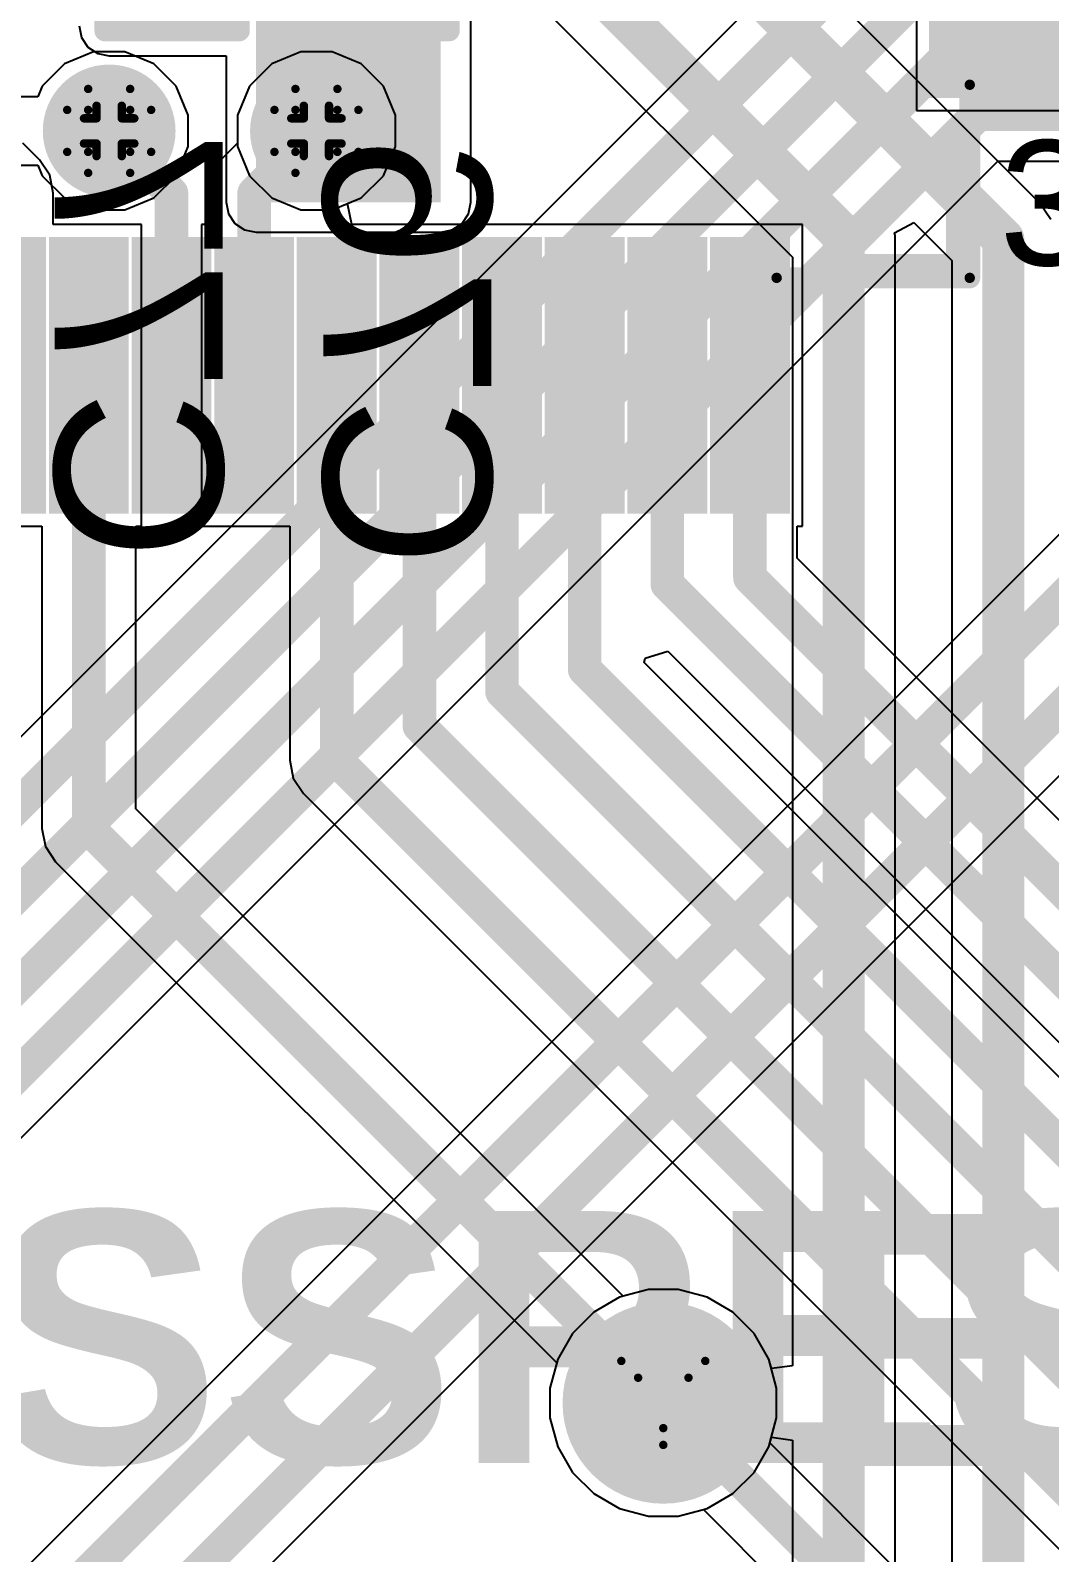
# Model space of a CAD drawing. Header units: inches. Extents: x -0.1 to 17.9, y -0.8 to 4.8.
# Drawn here: x 1.2062 to 1.449, y 2.2364 to 2.5989 of the extents above; entities that cross this region are included whole.
import ezdxf

# ---------------------------------------------------------------- set-up
doc = ezdxf.new("R2010")
doc.units = ezdxf.units.IN
doc.header["$MEASUREMENT"] = 0
for name, color, linetype in [('Bottom Layer 1', 5, 'Continuous'), ('Bottom Overlay', 54, 'Continuous'), ('Bottom Paste', 16, 'Continuous'), ('Bottom Solder', 6, 'Continuous'), ('Drill Drawing', 1, 'Continuous'), ('GND+Signal', 16, 'Continuous'), ('Multi-Layer', 9, 'Continuous'), ('Pad Holes', 156, 'Continuous'), ('PWR+Signal', 76, 'Continuous'), ('Top 3D Body', 56, 'Continuous'), ('Top Layer 1', 1, 'Continuous'), ('Top Overlay', 2, 'Continuous'), ('Top Paste', 8, 'Continuous'), ('Top Solder', 216, 'Continuous'), ('Via Holes', 16, 'Continuous')]:
    doc.layers.add(name, color=color, linetype=linetype)
doc.styles.add('Arial', font='', dxfattribs={"height": 0.2})
doc.styles.add('Arial_Bold', font='', dxfattribs={"height": 0.2})
doc.styles.get('Arial').set_extended_font_data('Arial')
doc.styles.get('Arial_Bold').set_extended_font_data('Arial', bold=True)

# ---------------------------------------------------------------- blocks, each defined once
blk = doc.blocks.new('C___0402_B_42')
at = {"layer": 'Bottom Layer 1'}
for points in [[(-0.0095, 0.0125), (-0.0095, -0.0125), (-0.0275, -0.0125), (-0.0275, 0.0125)], [(0.0275, 0.0125), (0.0275, -0.0125), (0.0095, -0.0125), (0.0095, 0.0125)]]:
    blk.add_hatch(color=5, dxfattribs=at).paths.add_polyline_path(points)
at = {"layer": 'Bottom Paste'}
for points in [[(-0.0095, 0.0125), (-0.0095, -0.0125), (-0.0275, -0.0125), (-0.0275, 0.0125)], [(0.0275, 0.0125), (0.0275, -0.0125), (0.0095, -0.0125), (0.0095, 0.0125)]]:
    blk.add_hatch(color=16, dxfattribs=at).paths.add_polyline_path(points)
at = {"layer": 'Bottom Solder'}
for points in [[(-0.00714, 0.01486), (-0.00714, -0.01486), (-0.02986, -0.01486), (-0.02986, 0.01486)], [(0.02986, 0.01486), (0.02986, -0.01486), (0.00714, -0.01486), (0.00714, 0.01486)]]:
    blk.add_hatch(color=6, dxfattribs=at).paths.add_polyline_path(points)
at = {"layer": 'Bottom Overlay'}
for points in [[(-0.031, 0.016, 0.005, 0.005, 0), (-0.011, 0.016, 0.005, 0.005, 0)], [(-0.031, 0.016, 0.005, 0.005, 0), (-0.031, -0.016, 0.005, 0.005, 0)], [(0.011, 0.016, 0.005, 0.005, 0), (0.031, 0.016, 0.005, 0.005, 0)], [(0.031, 0.016, 0.005, 0.005, 0), (0.031, -0.016, 0.005, 0.005, 0)], [(-0.031, -0.016, 0.005, 0.005, 0), (-0.011, -0.016, 0.005, 0.005, 0)], [(0.011, -0.016, 0.005, 0.005, 0), (0.031, -0.016, 0.005, 0.005, 0)]]:
    blk.add_lwpolyline(points, format="xyseb", dxfattribs=at)
for points in [[(-0.03225, 0.016, 0.0025, 0.0025, 1), (-0.02975, 0.016, 0.0025, 0.0025, 1)], [(-0.03225, 0.016, 0.0025, 0.0025, 1), (-0.02975, 0.016, 0.0025, 0.0025, 1)], [(-0.01225, 0.016, 0.0025, 0.0025, 1), (-0.00975, 0.016, 0.0025, 0.0025, 1)], [(0.00975, 0.016, 0.0025, 0.0025, 1), (0.01225, 0.016, 0.0025, 0.0025, 1)], [(0.02975, 0.016, 0.0025, 0.0025, 1), (0.03225, 0.016, 0.0025, 0.0025, 1)], [(0.02975, 0.016, 0.0025, 0.0025, 1), (0.03225, 0.016, 0.0025, 0.0025, 1)], [(-0.03225, -0.016, 0.0025, 0.0025, 1), (-0.02975, -0.016, 0.0025, 0.0025, 1)], [(-0.03225, -0.016, 0.0025, 0.0025, 1), (-0.02975, -0.016, 0.0025, 0.0025, 1)], [(-0.01225, -0.016, 0.0025, 0.0025, 1), (-0.00975, -0.016, 0.0025, 0.0025, 1)], [(0.00975, -0.016, 0.0025, 0.0025, 1), (0.01225, -0.016, 0.0025, 0.0025, 1)], [(0.02975, -0.016, 0.0025, 0.0025, 1), (0.03225, -0.016, 0.0025, 0.0025, 1)], [(0.02975, -0.016, 0.0025, 0.0025, 1), (0.03225, -0.016, 0.0025, 0.0025, 1)]]:
    blk.add_lwpolyline(points, format="xyseb", close=True, dxfattribs=at)
blk = doc.blocks.new('C___0402_B_43')
at = {"layer": 'Bottom Layer 1'}
for points in [[(-0.0095, 0.0125), (-0.0095, -0.0125), (-0.0275, -0.0125), (-0.0275, 0.0125)], [(0.0275, 0.0125), (0.0275, -0.0125), (0.0095, -0.0125), (0.0095, 0.0125)]]:
    blk.add_hatch(color=5, dxfattribs=at).paths.add_polyline_path(points)
at = {"layer": 'Bottom Paste'}
for points in [[(-0.0095, 0.0125), (-0.0095, -0.0125), (-0.0275, -0.0125), (-0.0275, 0.0125)], [(0.0275, 0.0125), (0.0275, -0.0125), (0.0095, -0.0125), (0.0095, 0.0125)]]:
    blk.add_hatch(color=16, dxfattribs=at).paths.add_polyline_path(points)
at = {"layer": 'Bottom Solder'}
for points in [[(-0.00714, 0.01486), (-0.00714, -0.01486), (-0.02986, -0.01486), (-0.02986, 0.01486)], [(0.02986, 0.01486), (0.02986, -0.01486), (0.00714, -0.01486), (0.00714, 0.01486)]]:
    blk.add_hatch(color=6, dxfattribs=at).paths.add_polyline_path(points)
at = {"layer": 'Bottom Overlay'}
for points in [[(-0.031, 0.016, 0.005, 0.005, 0), (-0.011, 0.016, 0.005, 0.005, 0)], [(-0.031, 0.016, 0.005, 0.005, 0), (-0.031, -0.016, 0.005, 0.005, 0)], [(0.011, 0.016, 0.005, 0.005, 0), (0.031, 0.016, 0.005, 0.005, 0)], [(0.031, 0.016, 0.005, 0.005, 0), (0.031, -0.016, 0.005, 0.005, 0)], [(-0.031, -0.016, 0.005, 0.005, 0), (-0.011, -0.016, 0.005, 0.005, 0)], [(0.011, -0.016, 0.005, 0.005, 0), (0.031, -0.016, 0.005, 0.005, 0)]]:
    blk.add_lwpolyline(points, format="xyseb", dxfattribs=at)
for points in [[(-0.03225, 0.016, 0.0025, 0.0025, 1), (-0.02975, 0.016, 0.0025, 0.0025, 1)], [(-0.03225, 0.016, 0.0025, 0.0025, 1), (-0.02975, 0.016, 0.0025, 0.0025, 1)], [(-0.01225, 0.016, 0.0025, 0.0025, 1), (-0.00975, 0.016, 0.0025, 0.0025, 1)], [(0.00975, 0.016, 0.0025, 0.0025, 1), (0.01225, 0.016, 0.0025, 0.0025, 1)], [(0.02975, 0.016, 0.0025, 0.0025, 1), (0.03225, 0.016, 0.0025, 0.0025, 1)], [(0.02975, 0.016, 0.0025, 0.0025, 1), (0.03225, 0.016, 0.0025, 0.0025, 1)], [(-0.03225, -0.016, 0.0025, 0.0025, 1), (-0.02975, -0.016, 0.0025, 0.0025, 1)], [(-0.03225, -0.016, 0.0025, 0.0025, 1), (-0.02975, -0.016, 0.0025, 0.0025, 1)], [(-0.01225, -0.016, 0.0025, 0.0025, 1), (-0.00975, -0.016, 0.0025, 0.0025, 1)], [(0.00975, -0.016, 0.0025, 0.0025, 1), (0.01225, -0.016, 0.0025, 0.0025, 1)], [(0.02975, -0.016, 0.0025, 0.0025, 1), (0.03225, -0.016, 0.0025, 0.0025, 1)], [(0.02975, -0.016, 0.0025, 0.0025, 1), (0.03225, -0.016, 0.0025, 0.0025, 1)]]:
    blk.add_lwpolyline(points, format="xyseb", close=True, dxfattribs=at)
blk = doc.blocks.new('T____P______TH_1_8___H_________0_92___74')
at = {"layer": 'Bottom Layer 1'}
h = blk.add_hatch(color=5, dxfattribs=at)
edge = h.paths.add_edge_path()
edge.add_arc((0, 0), 0.02, 0, 360)
at = {"layer": 'Bottom Solder'}
h = blk.add_hatch(color=6, dxfattribs=at)
edge = h.paths.add_edge_path()
edge.add_arc((0, 0), 0.024, 0, 360)
at = {"layer": 'GND+Signal'}
h = blk.add_hatch(color=16, dxfattribs=at)
edge = h.paths.add_edge_path()
edge.add_arc((0, 0), 0.02, 0, 360)
at = {"layer": 'Multi-Layer'}
h = blk.add_hatch(color=9, dxfattribs=at)
edge = h.paths.add_edge_path()
edge.add_arc((0, 0), 0.02, 0, 360)
at = {"layer": 'Pad Holes'}
h = blk.add_hatch(color=7, dxfattribs=at)
edge = h.paths.add_edge_path()
edge.add_arc((0, 0), 0.01, 0, 360)
at = {"layer": 'PWR+Signal'}
h = blk.add_hatch(color=76, dxfattribs=at)
edge = h.paths.add_edge_path()
edge.add_arc((0, 0), 0.02, 0, 360)
at = {"layer": 'Top Layer 1'}
h = blk.add_hatch(color=1, dxfattribs=at)
edge = h.paths.add_edge_path()
edge.add_arc((0, 0), 0.02, 0, 360)
at = {"layer": 'Top Solder'}
h = blk.add_hatch(color=216, dxfattribs=at)
edge = h.paths.add_edge_path()
edge.add_arc((0, 0), 0.024, 0, 360)
blk = doc.blocks.new('64_TQFP__10_10__101')
at = {"layer": 'Top Layer 1'}
for points in [[(0.19429, -0.14213), (0.25217, -0.14213), (0.25217, -0.15315), (0.19429, -0.15315)], [(-0.01535, -0.25216), (-0.01535, -0.19429), (-0.00433, -0.19429), (-0.00433, -0.25216)], [(0.00433, -0.25216), (0.00433, -0.19429), (0.01535, -0.19429), (0.01535, -0.25216)], [(0.02402, -0.25216), (0.02402, -0.19429), (0.03504, -0.19429), (0.03504, -0.25216)], [(0.0437, -0.25216), (0.0437, -0.19429), (0.05472, -0.19429), (0.05472, -0.25216)], [(0.06339, -0.25216), (0.06339, -0.19429), (0.07441, -0.19429), (0.07441, -0.25216)], [(0.08307, -0.25216), (0.08307, -0.19429), (0.09409, -0.19429), (0.09409, -0.25216)], [(0.10276, -0.25216), (0.10276, -0.19429), (0.11378, -0.19429), (0.11378, -0.25216)], [(0.12244, -0.25216), (0.12244, -0.19429), (0.13346, -0.19429), (0.13346, -0.25216)], [(0.14213, -0.25216), (0.14213, -0.19429), (0.15315, -0.19429), (0.15315, -0.25216)]]:
    blk.add_hatch(color=1, dxfattribs=at).paths.add_polyline_path(points)
at = {"layer": 'Top Paste'}
for points in [[(0.19429, -0.14213), (0.25217, -0.14213), (0.25217, -0.15315), (0.19429, -0.15315)], [(-0.01535, -0.25216), (-0.01535, -0.19429), (-0.00433, -0.19429), (-0.00433, -0.25216)], [(0.00433, -0.25216), (0.00433, -0.19429), (0.01535, -0.19429), (0.01535, -0.25216)], [(0.02402, -0.25216), (0.02402, -0.19429), (0.03504, -0.19429), (0.03504, -0.25216)], [(0.0437, -0.25216), (0.0437, -0.19429), (0.05472, -0.19429), (0.05472, -0.25216)], [(0.06339, -0.25216), (0.06339, -0.19429), (0.07441, -0.19429), (0.07441, -0.25216)], [(0.08307, -0.25216), (0.08307, -0.19429), (0.09409, -0.19429), (0.09409, -0.25216)], [(0.10276, -0.25216), (0.10276, -0.19429), (0.11378, -0.19429), (0.11378, -0.25216)], [(0.12244, -0.25216), (0.12244, -0.19429), (0.13346, -0.19429), (0.13346, -0.25216)], [(0.14213, -0.25216), (0.14213, -0.19429), (0.15315, -0.19429), (0.15315, -0.25216)]]:
    blk.add_hatch(color=8, dxfattribs=at).paths.add_polyline_path(points)
at = {"layer": 'Top Solder'}
for points in [[(0.19029, -0.13813), (0.25617, -0.13813), (0.25617, -0.15715), (0.19029, -0.15715)], [(-0.03904, -0.25616), (-0.03904, -0.19029), (-0.02002, -0.19029), (-0.02002, -0.25616)], [(-0.01935, -0.25616), (-0.01935, -0.19029), (-0.00033, -0.19029), (-0.00033, -0.25616)], [(0.00033, -0.25616), (0.00033, -0.19029), (0.01935, -0.19029), (0.01935, -0.25616)], [(0.02002, -0.25616), (0.02002, -0.19029), (0.03904, -0.19029), (0.03904, -0.25616)], [(0.0397, -0.25616), (0.0397, -0.19029), (0.05872, -0.19029), (0.05872, -0.25616)], [(0.05939, -0.25616), (0.05939, -0.19029), (0.07841, -0.19029), (0.07841, -0.25616)], [(0.07907, -0.25616), (0.07907, -0.19029), (0.09809, -0.19029), (0.09809, -0.25616)], [(0.09876, -0.25616), (0.09876, -0.19029), (0.11778, -0.19029), (0.11778, -0.25616)], [(0.11844, -0.25616), (0.11844, -0.19029), (0.13746, -0.19029), (0.13746, -0.25616)], [(0.13813, -0.25616), (0.13813, -0.19029), (0.15715, -0.19029), (0.15715, -0.25616)]]:
    blk.add_hatch(color=216, dxfattribs=at).paths.add_polyline_path(points)
at = {"layer": 'Top Overlay'}
for points in [[(0.19685, -0.19685, 0.005, 0.005, 0), (0.19685, -0.16575, 0.005, 0.005, 0)], [(0.16575, -0.19685, 0.005, 0.005, 0), (0.19685, -0.19685, 0.005, 0.005, 0)]]:
    blk.add_lwpolyline(points, format="xyseb", dxfattribs=at)
for points in [[(0.1956, -0.16575, 0.0025, 0.0025, 1), (0.1981, -0.16575, 0.0025, 0.0025, 1)], [(0.1645, -0.19685, 0.0025, 0.0025, 1), (0.167, -0.19685, 0.0025, 0.0025, 1)], [(0.1956, -0.19685, 0.0025, 0.0025, 1), (0.1981, -0.19685, 0.0025, 0.0025, 1)], [(0.1956, -0.19685, 0.0025, 0.0025, 1), (0.1981, -0.19685, 0.0025, 0.0025, 1)]]:
    blk.add_lwpolyline(points, format="xyseb", close=True, dxfattribs=at)

msp = doc.modelspace()

# ---------------------------------------------------------------- hatches: boundary and pattern name
at = {"layer": 'Bottom Layer 1'}
msp.add_hatch(color=5, dxfattribs=at).paths.add_polyline_path([(1.26, 2.558), (1.304, 2.558), (1.304, 2.621), (1.26, 2.621)])
h = msp.add_hatch(color=5, dxfattribs=at)
edge = h.paths.add_edge_path()
edge.add_arc((1.225, 2.575), 0.01181, 0, 360)
h = msp.add_hatch(color=5, dxfattribs=at)
edge = h.paths.add_edge_path()
edge.add_arc((1.27437, 2.575), 0.01181, 0, 360)
at = {"layer": 'Bottom Solder'}
h = msp.add_hatch(color=6, dxfattribs=at)
edge = h.paths.add_edge_path()
edge.add_arc((1.225, 2.575), 0.01581, 0, 360)
h = msp.add_hatch(color=6, dxfattribs=at)
edge = h.paths.add_edge_path()
edge.add_arc((1.27437, 2.575), 0.01581, 0, 360)
at = {"layer": 'GND+Signal'}
h = msp.add_hatch(color=16, dxfattribs=at)
edge = h.paths.add_edge_path()
edge.add_arc((1.225, 2.575), 0.01181, 0, 360)
h = msp.add_hatch(color=16, dxfattribs=at)
edge = h.paths.add_edge_path()
edge.add_arc((1.27437, 2.575), 0.01181, 0, 360)
at = {"layer": 'Pad Holes'}
h = msp.add_hatch(color=7, dxfattribs=at)
edge = h.paths.add_edge_path()
edge.add_arc((1.43, 2.586), 0.00125, 0, 360)
h = msp.add_hatch(color=7, dxfattribs=at)
edge = h.paths.add_edge_path()
edge.add_arc((1.384, 2.54), 0.00125, 0, 360)
h = msp.add_hatch(color=7, dxfattribs=at)
edge = h.paths.add_edge_path()
edge.add_arc((1.43, 2.54), 0.00125, 0, 360)
h = msp.add_hatch(color=7, dxfattribs=at)
edge = h.paths.add_edge_path()
edge.add_arc((1.43, 2.54), 0.00125, 0, 360)
at = {"layer": 'PWR+Signal'}
h = msp.add_hatch(color=76, dxfattribs=at)
edge = h.paths.add_edge_path()
edge.add_arc((1.225, 2.575), 0.01181, 0, 360)
h = msp.add_hatch(color=76, dxfattribs=at)
edge = h.paths.add_edge_path()
edge.add_arc((1.27437, 2.575), 0.01181, 0, 360)
at = {"layer": 'Top 3D Body'}
h = msp.add_hatch(color=56, dxfattribs=at)
edge = h.paths.add_edge_path()
edge.add_arc((1.43, 2.586), 0.00125, 0, 360)
h = msp.add_hatch(color=56, dxfattribs=at)
edge = h.paths.add_edge_path()
edge.add_arc((1.384, 2.54), 0.00125, 0, 360)
h = msp.add_hatch(color=56, dxfattribs=at)
edge = h.paths.add_edge_path()
edge.add_arc((1.43, 2.54), 0.00125, 0, 360)
h = msp.add_hatch(color=56, dxfattribs=at)
edge = h.paths.add_edge_path()
edge.add_arc((1.43, 2.54), 0.00125, 0, 360)
at = {"layer": 'Top Layer 1'}
h = msp.add_hatch(color=1, dxfattribs=at)
edge = h.paths.add_edge_path()
edge.add_arc((1.225, 2.575), 0.01181, 0, 360)
h = msp.add_hatch(color=1, dxfattribs=at)
edge = h.paths.add_edge_path()
edge.add_arc((1.27437, 2.575), 0.01181, 0, 360)
at = {"layer": 'Via Holes'}
h = msp.add_hatch(color=7, dxfattribs=at)
edge = h.paths.add_edge_path()
edge.add_arc((1.225, 2.575), 0.00591, 0, 360)
h = msp.add_hatch(color=7, dxfattribs=at)
edge = h.paths.add_edge_path()
edge.add_arc((1.27437, 2.575), 0.00591, 0, 360)

# ---------------------------------------------------------------- linework, layer by layer
at = {"layer": 'Bottom Layer 1'}
for p, q in [((1.46107, 2.68793), (1.043, 2.26986)), ((1.31114, 2.558), (1.31114, 2.621)), ((1.21786, 2.6), (1.21841, 2.59727)), ((1.21841, 2.59727), (1.21995, 2.59495)), ((1.21995, 2.59495), (1.22227, 2.59341)), ((1.22227, 2.59341), (1.225, 2.59286)), ((1.225, 2.59286), (1.25286, 2.59286)), ((1.25286, 2.59286), (1.25286, 2.558)), ((1.00486, 2.136), (1.43665, 2.56778)), ((1.43665, 2.56778), (1.50461, 2.56778)), ((1.25286, 2.558), (1.25341, 2.55527)), ((1.31059, 2.55527), (1.31114, 2.558)), ((1.25341, 2.55527), (1.25495, 2.55295)), ((1.25495, 2.55295), (1.25727, 2.55141)), ((1.30673, 2.55141), (1.30905, 2.55295)), ((1.30905, 2.55295), (1.31059, 2.55527)), ((1.25727, 2.55141), (1.26, 2.55086)), ((1.26, 2.55086), (1.304, 2.55086)), ((1.304, 2.55086), (1.30673, 2.55141)), ((1.35345, 2.299), (1.34658, 2.29716)), ((1.36056, 2.299), (1.35345, 2.299)), ((1.36742, 2.29716), (1.36056, 2.299)), ((1.34658, 2.29716), (1.34042, 2.29361)), ((1.37358, 2.29361), (1.36742, 2.29716)), ((1.34042, 2.29361), (1.3354, 2.28858)), ((1.37861, 2.28858), (1.37358, 2.29361)), ((1.3354, 2.28858), (1.33184, 2.28242)), ((1.38216, 2.28242), (1.37861, 2.28858)), ((1.33184, 2.28242), (1.33, 2.27555)), ((1.384, 2.27555), (1.38216, 2.28242)), ((1.33, 2.27555), (1.33, 2.26845)), ((1.384, 2.26845), (1.384, 2.27555)), ((1.33, 2.26845), (1.33184, 2.26158)), ((1.38216, 2.26158), (1.384, 2.26845)), ((1.33184, 2.26158), (1.3354, 2.25542)), ((1.37861, 2.25542), (1.38216, 2.26158)), ((1.3354, 2.25542), (1.34042, 2.25039)), ((1.37358, 2.25039), (1.37861, 2.25542)), ((1.34042, 2.25039), (1.34658, 2.24684)), ((1.36742, 2.24684), (1.37358, 2.25039)), ((1.34658, 2.24684), (1.35345, 2.245)), ((1.35345, 2.245), (1.36056, 2.245)), ((1.36056, 2.245), (1.36742, 2.24684))]:
    msp.add_line(p, q, dxfattribs=at)
for points in [[(0.90941, 2.12041, 0.008, 0.008, 0), (1.469, 2.68, 0.008, 0.008, 0)], [(0.90721, 2.097, 0.008, 0.008, 0), (1.45721, 2.647, 0.008, 0.008, 0)], [(0.91338, 2.08159, 0.008, 0.008, 0), (1.44479, 2.613, 0.008, 0.008, 0)], [(0.91959, 2.06659, 0.008, 0.008, 0), (1.432, 2.579, 0.008, 0.008, 0)], [(1.432, 2.579, 0.008, 0.008, 0), (1.52, 2.579, 0.008, 0.008, 0)]]:
    msp.add_lwpolyline(points, format="xyseb", dxfattribs=at)
msp.add_lwpolyline([(1.43, 2.579, 0.004, 0.004, 1), (1.434, 2.579, 0.004, 0.004, 1)], format="xyseb", close=True, dxfattribs=at)
msp.add_lwpolyline([(1.43, 2.579, 0.004, 0.004, 1), (1.434, 2.579, 0.004, 0.004, 1)], format="xyseb", close=True, dxfattribs=at)
at = {"layer": 'Drill Drawing'}
for points in [[(1.22, 2.58, 0.002, 0.002, 0), (1.22, 2.585, 0.002, 0.002, 0)], [(1.22, 2.585, 0.002, 0.002, 0), (1.23, 2.585, 0.002, 0.002, 0)], [(1.23, 2.58, 0.002, 0.002, 0), (1.23, 2.585, 0.002, 0.002, 0)], [(1.26937, 2.58, 0.002, 0.002, 0), (1.26937, 2.585, 0.002, 0.002, 0)], [(1.26937, 2.585, 0.002, 0.002, 0), (1.27937, 2.585, 0.002, 0.002, 0)], [(1.27937, 2.58, 0.002, 0.002, 0), (1.27937, 2.585, 0.002, 0.002, 0)], [(1.222, 2.578, 0.002, 0.002, 0), (1.222, 2.581, 0.002, 0.002, 0)], [(1.222, 2.581, 0.002, 0.002, 0), (1.228, 2.581, 0.002, 0.002, 0)], [(1.228, 2.578, 0.002, 0.002, 0), (1.228, 2.581, 0.002, 0.002, 0)], [(1.27137, 2.578, 0.002, 0.002, 0), (1.27137, 2.581, 0.002, 0.002, 0)], [(1.27137, 2.581, 0.002, 0.002, 0), (1.27737, 2.581, 0.002, 0.002, 0)], [(1.27737, 2.578, 0.002, 0.002, 0), (1.27737, 2.581, 0.002, 0.002, 0)], [(1.215, 2.57, 0.002, 0.002, 0), (1.215, 2.58, 0.002, 0.002, 0)], [(1.215, 2.58, 0.002, 0.002, 0), (1.22, 2.58, 0.002, 0.002, 0)], [(1.219, 2.572, 0.002, 0.002, 0), (1.219, 2.578, 0.002, 0.002, 0)], [(1.219, 2.578, 0.002, 0.002, 0), (1.222, 2.578, 0.002, 0.002, 0)], [(1.228, 2.578, 0.002, 0.002, 0), (1.231, 2.578, 0.002, 0.002, 0)], [(1.23, 2.58, 0.002, 0.002, 0), (1.235, 2.58, 0.002, 0.002, 0)], [(1.231, 2.572, 0.002, 0.002, 0), (1.231, 2.578, 0.002, 0.002, 0)], [(1.235, 2.57, 0.002, 0.002, 0), (1.235, 2.58, 0.002, 0.002, 0)], [(1.26437, 2.57, 0.002, 0.002, 0), (1.26437, 2.58, 0.002, 0.002, 0)], [(1.26437, 2.58, 0.002, 0.002, 0), (1.26937, 2.58, 0.002, 0.002, 0)], [(1.26837, 2.572, 0.002, 0.002, 0), (1.26837, 2.578, 0.002, 0.002, 0)], [(1.26837, 2.578, 0.002, 0.002, 0), (1.27137, 2.578, 0.002, 0.002, 0)], [(1.27737, 2.578, 0.002, 0.002, 0), (1.28037, 2.578, 0.002, 0.002, 0)], [(1.27937, 2.58, 0.002, 0.002, 0), (1.28437, 2.58, 0.002, 0.002, 0)], [(1.28037, 2.572, 0.002, 0.002, 0), (1.28037, 2.578, 0.002, 0.002, 0)], [(1.28437, 2.57, 0.002, 0.002, 0), (1.28437, 2.58, 0.002, 0.002, 0)], [(1.215, 2.57, 0.002, 0.002, 0), (1.22, 2.57, 0.002, 0.002, 0)], [(1.219, 2.572, 0.002, 0.002, 0), (1.222, 2.572, 0.002, 0.002, 0)], [(1.22, 2.565, 0.002, 0.002, 0), (1.22, 2.57, 0.002, 0.002, 0)], [(1.222, 2.569, 0.002, 0.002, 0), (1.222, 2.572, 0.002, 0.002, 0)], [(1.228, 2.572, 0.002, 0.002, 0), (1.231, 2.572, 0.002, 0.002, 0)], [(1.228, 2.569, 0.002, 0.002, 0), (1.228, 2.572, 0.002, 0.002, 0)], [(1.23, 2.57, 0.002, 0.002, 0), (1.235, 2.57, 0.002, 0.002, 0)], [(1.23, 2.565, 0.002, 0.002, 0), (1.23, 2.57, 0.002, 0.002, 0)], [(1.26437, 2.57, 0.002, 0.002, 0), (1.26937, 2.57, 0.002, 0.002, 0)], [(1.26837, 2.572, 0.002, 0.002, 0), (1.27137, 2.572, 0.002, 0.002, 0)], [(1.26937, 2.565, 0.002, 0.002, 0), (1.26937, 2.57, 0.002, 0.002, 0)], [(1.27137, 2.569, 0.002, 0.002, 0), (1.27137, 2.572, 0.002, 0.002, 0)], [(1.27737, 2.572, 0.002, 0.002, 0), (1.28037, 2.572, 0.002, 0.002, 0)], [(1.27737, 2.569, 0.002, 0.002, 0), (1.27737, 2.572, 0.002, 0.002, 0)], [(1.27937, 2.57, 0.002, 0.002, 0), (1.28437, 2.57, 0.002, 0.002, 0)], [(1.27937, 2.565, 0.002, 0.002, 0), (1.27937, 2.57, 0.002, 0.002, 0)], [(1.222, 2.569, 0.002, 0.002, 0), (1.228, 2.569, 0.002, 0.002, 0)], [(1.27137, 2.569, 0.002, 0.002, 0), (1.27737, 2.569, 0.002, 0.002, 0)], [(1.22, 2.565, 0.002, 0.002, 0), (1.23, 2.565, 0.002, 0.002, 0)], [(1.26937, 2.565, 0.002, 0.002, 0), (1.27937, 2.565, 0.002, 0.002, 0)], [(1.347, 2.282, 0.002, 0.002, 0), (1.367, 2.282, 0.002, 0.002, 0)], [(1.347, 2.282, 0.002, 0.002, 0), (1.357, 2.262, 0.002, 0.002, 0)], [(1.357, 2.262, 0.002, 0.002, 0), (1.367, 2.282, 0.002, 0.002, 0)], [(1.351, 2.278, 0.002, 0.002, 0), (1.363, 2.278, 0.002, 0.002, 0)], [(1.351, 2.278, 0.002, 0.002, 0), (1.357, 2.266, 0.002, 0.002, 0)], [(1.357, 2.266, 0.002, 0.002, 0), (1.363, 2.278, 0.002, 0.002, 0)]]:
    msp.add_lwpolyline(points, format="xyseb", dxfattribs=at)
for points in [[(1.2195, 2.585, 0.001, 0.001, 1), (1.2205, 2.585, 0.001, 0.001, 1)], [(1.2195, 2.585, 0.001, 0.001, 1), (1.2205, 2.585, 0.001, 0.001, 1)], [(1.2295, 2.585, 0.001, 0.001, 1), (1.2305, 2.585, 0.001, 0.001, 1)], [(1.2295, 2.585, 0.001, 0.001, 1), (1.2305, 2.585, 0.001, 0.001, 1)], [(1.26887, 2.585, 0.001, 0.001, 1), (1.26987, 2.585, 0.001, 0.001, 1)], [(1.26887, 2.585, 0.001, 0.001, 1), (1.26987, 2.585, 0.001, 0.001, 1)], [(1.27887, 2.585, 0.001, 0.001, 1), (1.27987, 2.585, 0.001, 0.001, 1)], [(1.27887, 2.585, 0.001, 0.001, 1), (1.27987, 2.585, 0.001, 0.001, 1)], [(1.2215, 2.581, 0.001, 0.001, 1), (1.2225, 2.581, 0.001, 0.001, 1)], [(1.2215, 2.581, 0.001, 0.001, 1), (1.2225, 2.581, 0.001, 0.001, 1)], [(1.2275, 2.581, 0.001, 0.001, 1), (1.2285, 2.581, 0.001, 0.001, 1)], [(1.2275, 2.581, 0.001, 0.001, 1), (1.2285, 2.581, 0.001, 0.001, 1)], [(1.27087, 2.581, 0.001, 0.001, 1), (1.27187, 2.581, 0.001, 0.001, 1)], [(1.27087, 2.581, 0.001, 0.001, 1), (1.27187, 2.581, 0.001, 0.001, 1)], [(1.27687, 2.581, 0.001, 0.001, 1), (1.27787, 2.581, 0.001, 0.001, 1)], [(1.27687, 2.581, 0.001, 0.001, 1), (1.27787, 2.581, 0.001, 0.001, 1)], [(1.2145, 2.58, 0.001, 0.001, 1), (1.2155, 2.58, 0.001, 0.001, 1)], [(1.2145, 2.58, 0.001, 0.001, 1), (1.2155, 2.58, 0.001, 0.001, 1)], [(1.2185, 2.578, 0.001, 0.001, 1), (1.2195, 2.578, 0.001, 0.001, 1)], [(1.2185, 2.578, 0.001, 0.001, 1), (1.2195, 2.578, 0.001, 0.001, 1)], [(1.2195, 2.58, 0.001, 0.001, 1), (1.2205, 2.58, 0.001, 0.001, 1)], [(1.2195, 2.58, 0.001, 0.001, 1), (1.2205, 2.58, 0.001, 0.001, 1)], [(1.2215, 2.578, 0.001, 0.001, 1), (1.2225, 2.578, 0.001, 0.001, 1)], [(1.2215, 2.578, 0.001, 0.001, 1), (1.2225, 2.578, 0.001, 0.001, 1)], [(1.2275, 2.578, 0.001, 0.001, 1), (1.2285, 2.578, 0.001, 0.001, 1)], [(1.2275, 2.578, 0.001, 0.001, 1), (1.2285, 2.578, 0.001, 0.001, 1)], [(1.2295, 2.58, 0.001, 0.001, 1), (1.2305, 2.58, 0.001, 0.001, 1)], [(1.2295, 2.58, 0.001, 0.001, 1), (1.2305, 2.58, 0.001, 0.001, 1)], [(1.2305, 2.578, 0.001, 0.001, 1), (1.2315, 2.578, 0.001, 0.001, 1)], [(1.2305, 2.578, 0.001, 0.001, 1), (1.2315, 2.578, 0.001, 0.001, 1)], [(1.2345, 2.58, 0.001, 0.001, 1), (1.2355, 2.58, 0.001, 0.001, 1)], [(1.2345, 2.58, 0.001, 0.001, 1), (1.2355, 2.58, 0.001, 0.001, 1)], [(1.26387, 2.58, 0.001, 0.001, 1), (1.26487, 2.58, 0.001, 0.001, 1)], [(1.26387, 2.58, 0.001, 0.001, 1), (1.26487, 2.58, 0.001, 0.001, 1)], [(1.26787, 2.578, 0.001, 0.001, 1), (1.26887, 2.578, 0.001, 0.001, 1)], [(1.26787, 2.578, 0.001, 0.001, 1), (1.26887, 2.578, 0.001, 0.001, 1)], [(1.26887, 2.58, 0.001, 0.001, 1), (1.26987, 2.58, 0.001, 0.001, 1)], [(1.26887, 2.58, 0.001, 0.001, 1), (1.26987, 2.58, 0.001, 0.001, 1)], [(1.27087, 2.578, 0.001, 0.001, 1), (1.27187, 2.578, 0.001, 0.001, 1)], [(1.27087, 2.578, 0.001, 0.001, 1), (1.27187, 2.578, 0.001, 0.001, 1)], [(1.27687, 2.578, 0.001, 0.001, 1), (1.27787, 2.578, 0.001, 0.001, 1)], [(1.27687, 2.578, 0.001, 0.001, 1), (1.27787, 2.578, 0.001, 0.001, 1)], [(1.27887, 2.58, 0.001, 0.001, 1), (1.27987, 2.58, 0.001, 0.001, 1)], [(1.27887, 2.58, 0.001, 0.001, 1), (1.27987, 2.58, 0.001, 0.001, 1)], [(1.27987, 2.578, 0.001, 0.001, 1), (1.28087, 2.578, 0.001, 0.001, 1)], [(1.27987, 2.578, 0.001, 0.001, 1), (1.28087, 2.578, 0.001, 0.001, 1)], [(1.28387, 2.58, 0.001, 0.001, 1), (1.28487, 2.58, 0.001, 0.001, 1)], [(1.28387, 2.58, 0.001, 0.001, 1), (1.28487, 2.58, 0.001, 0.001, 1)], [(1.2145, 2.57, 0.001, 0.001, 1), (1.2155, 2.57, 0.001, 0.001, 1)], [(1.2145, 2.57, 0.001, 0.001, 1), (1.2155, 2.57, 0.001, 0.001, 1)], [(1.2185, 2.572, 0.001, 0.001, 1), (1.2195, 2.572, 0.001, 0.001, 1)], [(1.2185, 2.572, 0.001, 0.001, 1), (1.2195, 2.572, 0.001, 0.001, 1)], [(1.2195, 2.57, 0.001, 0.001, 1), (1.2205, 2.57, 0.001, 0.001, 1)], [(1.2195, 2.57, 0.001, 0.001, 1), (1.2205, 2.57, 0.001, 0.001, 1)], [(1.2215, 2.572, 0.001, 0.001, 1), (1.2225, 2.572, 0.001, 0.001, 1)], [(1.2215, 2.572, 0.001, 0.001, 1), (1.2225, 2.572, 0.001, 0.001, 1)], [(1.2275, 2.572, 0.001, 0.001, 1), (1.2285, 2.572, 0.001, 0.001, 1)], [(1.2275, 2.572, 0.001, 0.001, 1), (1.2285, 2.572, 0.001, 0.001, 1)], [(1.2295, 2.57, 0.001, 0.001, 1), (1.2305, 2.57, 0.001, 0.001, 1)], [(1.2295, 2.57, 0.001, 0.001, 1), (1.2305, 2.57, 0.001, 0.001, 1)], [(1.2305, 2.572, 0.001, 0.001, 1), (1.2315, 2.572, 0.001, 0.001, 1)], [(1.2305, 2.572, 0.001, 0.001, 1), (1.2315, 2.572, 0.001, 0.001, 1)], [(1.2345, 2.57, 0.001, 0.001, 1), (1.2355, 2.57, 0.001, 0.001, 1)], [(1.2345, 2.57, 0.001, 0.001, 1), (1.2355, 2.57, 0.001, 0.001, 1)], [(1.26387, 2.57, 0.001, 0.001, 1), (1.26487, 2.57, 0.001, 0.001, 1)], [(1.26387, 2.57, 0.001, 0.001, 1), (1.26487, 2.57, 0.001, 0.001, 1)], [(1.26787, 2.572, 0.001, 0.001, 1), (1.26887, 2.572, 0.001, 0.001, 1)], [(1.26787, 2.572, 0.001, 0.001, 1), (1.26887, 2.572, 0.001, 0.001, 1)], [(1.26887, 2.57, 0.001, 0.001, 1), (1.26987, 2.57, 0.001, 0.001, 1)], [(1.26887, 2.57, 0.001, 0.001, 1), (1.26987, 2.57, 0.001, 0.001, 1)], [(1.27087, 2.572, 0.001, 0.001, 1), (1.27187, 2.572, 0.001, 0.001, 1)], [(1.27087, 2.572, 0.001, 0.001, 1), (1.27187, 2.572, 0.001, 0.001, 1)], [(1.27687, 2.572, 0.001, 0.001, 1), (1.27787, 2.572, 0.001, 0.001, 1)], [(1.27687, 2.572, 0.001, 0.001, 1), (1.27787, 2.572, 0.001, 0.001, 1)], [(1.27887, 2.57, 0.001, 0.001, 1), (1.27987, 2.57, 0.001, 0.001, 1)], [(1.27887, 2.57, 0.001, 0.001, 1), (1.27987, 2.57, 0.001, 0.001, 1)], [(1.27987, 2.572, 0.001, 0.001, 1), (1.28087, 2.572, 0.001, 0.001, 1)], [(1.27987, 2.572, 0.001, 0.001, 1), (1.28087, 2.572, 0.001, 0.001, 1)], [(1.28387, 2.57, 0.001, 0.001, 1), (1.28487, 2.57, 0.001, 0.001, 1)], [(1.28387, 2.57, 0.001, 0.001, 1), (1.28487, 2.57, 0.001, 0.001, 1)], [(1.2215, 2.569, 0.001, 0.001, 1), (1.2225, 2.569, 0.001, 0.001, 1)], [(1.2215, 2.569, 0.001, 0.001, 1), (1.2225, 2.569, 0.001, 0.001, 1)], [(1.2275, 2.569, 0.001, 0.001, 1), (1.2285, 2.569, 0.001, 0.001, 1)], [(1.2275, 2.569, 0.001, 0.001, 1), (1.2285, 2.569, 0.001, 0.001, 1)], [(1.27087, 2.569, 0.001, 0.001, 1), (1.27187, 2.569, 0.001, 0.001, 1)], [(1.27087, 2.569, 0.001, 0.001, 1), (1.27187, 2.569, 0.001, 0.001, 1)], [(1.27687, 2.569, 0.001, 0.001, 1), (1.27787, 2.569, 0.001, 0.001, 1)], [(1.27687, 2.569, 0.001, 0.001, 1), (1.27787, 2.569, 0.001, 0.001, 1)], [(1.2195, 2.565, 0.001, 0.001, 1), (1.2205, 2.565, 0.001, 0.001, 1)], [(1.2195, 2.565, 0.001, 0.001, 1), (1.2205, 2.565, 0.001, 0.001, 1)], [(1.2295, 2.565, 0.001, 0.001, 1), (1.2305, 2.565, 0.001, 0.001, 1)], [(1.2295, 2.565, 0.001, 0.001, 1), (1.2305, 2.565, 0.001, 0.001, 1)], [(1.26887, 2.565, 0.001, 0.001, 1), (1.26987, 2.565, 0.001, 0.001, 1)], [(1.26887, 2.565, 0.001, 0.001, 1), (1.26987, 2.565, 0.001, 0.001, 1)], [(1.27887, 2.565, 0.001, 0.001, 1), (1.27987, 2.565, 0.001, 0.001, 1)], [(1.27887, 2.565, 0.001, 0.001, 1), (1.27987, 2.565, 0.001, 0.001, 1)], [(1.3465, 2.282, 0.001, 0.001, 1), (1.3475, 2.282, 0.001, 0.001, 1)], [(1.3465, 2.282, 0.001, 0.001, 1), (1.3475, 2.282, 0.001, 0.001, 1)], [(1.3665, 2.282, 0.001, 0.001, 1), (1.3675, 2.282, 0.001, 0.001, 1)], [(1.3665, 2.282, 0.001, 0.001, 1), (1.3675, 2.282, 0.001, 0.001, 1)], [(1.3505, 2.278, 0.001, 0.001, 1), (1.3515, 2.278, 0.001, 0.001, 1)], [(1.3505, 2.278, 0.001, 0.001, 1), (1.3515, 2.278, 0.001, 0.001, 1)], [(1.3625, 2.278, 0.001, 0.001, 1), (1.3635, 2.278, 0.001, 0.001, 1)], [(1.3625, 2.278, 0.001, 0.001, 1), (1.3635, 2.278, 0.001, 0.001, 1)], [(1.3565, 2.266, 0.001, 0.001, 1), (1.3575, 2.266, 0.001, 0.001, 1)], [(1.3565, 2.266, 0.001, 0.001, 1), (1.3575, 2.266, 0.001, 0.001, 1)], [(1.3565, 2.262, 0.001, 0.001, 1), (1.3575, 2.262, 0.001, 0.001, 1)], [(1.3565, 2.262, 0.001, 0.001, 1), (1.3575, 2.262, 0.001, 0.001, 1)]]:
    msp.add_lwpolyline(points, format="xyseb", close=True, dxfattribs=at)
at = {"layer": 'GND+Signal'}
for p, q in [((1.44665, 2.55785), (1.36224, 2.64226)), ((1.32393, 2.60876), (1.38776, 2.54493)), ((1.27063, 2.59381), (1.26371, 2.59095)), ((1.27811, 2.59381), (1.27063, 2.59381)), ((1.28503, 2.59095), (1.27811, 2.59381)), ((1.26371, 2.59095), (1.25842, 2.58566)), ((1.29032, 2.58566), (1.28503, 2.59095)), ((1.25842, 2.58566), (1.25556, 2.57874)), ((1.29318, 2.57874), (1.29032, 2.58566)), ((1.25556, 2.57874), (1.25556, 2.57126)), ((1.29318, 2.57126), (1.29318, 2.57874)), ((1.25556, 2.57126), (1.25842, 2.56434)), ((1.29032, 2.56434), (1.29318, 2.57126)), ((1.25842, 2.56434), (1.26371, 2.55905)), ((1.28503, 2.55905), (1.29032, 2.56434)), ((1.26371, 2.55905), (1.27063, 2.55619)), ((1.27063, 2.55619), (1.27811, 2.55619)), ((1.27811, 2.55619), (1.28503, 2.55905)), ((1.4493, 2.55388), (1.44665, 2.55785)), ((1.41209, 2.55073), (1.4167, 2.55319)), ((1.4167, 2.55319), (1.42576, 2.54413)), ((1.41224, 2.55), (1.41209, 2.55073)), ((1.41224, 2.00018), (1.41224, 2.55)), ((1.38776, 2.54493), (1.38776, 2.28083)), ((1.42576, 2.54413), (1.42576, 2.20537)), ((1.35345, 2.299), (1.34658, 2.29716)), ((1.36056, 2.299), (1.35345, 2.299)), ((1.36742, 2.29716), (1.36056, 2.299)), ((1.34658, 2.29716), (1.34042, 2.29361)), ((1.37358, 2.29361), (1.36742, 2.29716)), ((1.34042, 2.29361), (1.3354, 2.28858)), ((1.37861, 2.28858), (1.37358, 2.29361)), ((1.3354, 2.28858), (1.33184, 2.28242)), ((1.38216, 2.28242), (1.37861, 2.28858)), ((1.33184, 2.28242), (1.33, 2.27555)), ((1.38276, 2.28017), (1.38216, 2.28242)), ((1.38776, 2.28083), (1.38276, 2.28017)), ((1.33, 2.27555), (1.33, 2.26845)), ((1.33, 2.26845), (1.33184, 2.26158)), ((1.38216, 2.26158), (1.38276, 2.26383)), ((1.38276, 2.26383), (1.38776, 2.26317)), ((1.38776, 2.26317), (1.38776, 2.11283)), ((1.33184, 2.26158), (1.3354, 2.25542)), ((1.37861, 2.25542), (1.38216, 2.26158)), ((1.3354, 2.25542), (1.34042, 2.25039)), ((1.37358, 2.25039), (1.37861, 2.25542)), ((1.34042, 2.25039), (1.34658, 2.24684)), ((1.36742, 2.24684), (1.37358, 2.25039)), ((1.34658, 2.24684), (1.35345, 2.245)), ((1.35345, 2.245), (1.36056, 2.245)), ((1.36056, 2.245), (1.36742, 2.24684))]:
    msp.add_line(p, q, dxfattribs=at)
for points in [[(1.35, 2.6372, 0.01, 0.01, 0), (1.438, 2.5492, 0.01, 0.01, 0)], [(1.329, 2.621, 0.01, 0.01, 0), (1.4, 2.55, 0.01, 0.01, 0)], [(1.4, 1.98581, 0.01, 0.01, 0), (1.4, 2.55, 0.01, 0.01, 0)], [(1.438, 2.191, 0.01, 0.01, 0), (1.438, 2.5492, 0.01, 0.01, 0)]]:
    msp.add_lwpolyline(points, format="xyseb", dxfattribs=at)
for points in [[(1.3975, 2.55, 0.005, 0.005, 1), (1.4025, 2.55, 0.005, 0.005, 1)], [(1.3975, 2.55, 0.005, 0.005, 1), (1.4025, 2.55, 0.005, 0.005, 1)], [(1.4355, 2.5492, 0.005, 0.005, 1), (1.4405, 2.5492, 0.005, 0.005, 1)], [(1.4355, 2.5492, 0.005, 0.005, 1), (1.4405, 2.5492, 0.005, 0.005, 1)]]:
    msp.add_lwpolyline(points, format="xyseb", close=True, dxfattribs=at)
at = {"layer": 'PWR+Signal'}
for p, q in [((0.91622, 1.88635), (1.73124, 2.70138)), ((1.22126, 2.59381), (1.21434, 2.59095)), ((1.22874, 2.59381), (1.22126, 2.59381)), ((1.23566, 2.59095), (1.22874, 2.59381)), ((1.21434, 2.59095), (1.20905, 2.58566)), ((1.24095, 2.58566), (1.23566, 2.59095)), ((1.20905, 2.58566), (1.20802, 2.58316)), ((1.24381, 2.57874), (1.24095, 2.58566)), ((1.20802, 2.58316), (1.20261, 2.58316)), ((1.24381, 2.57126), (1.24381, 2.57874)), ((1.24095, 2.56434), (1.24381, 2.57126)), ((1.20261, 2.56684), (1.20802, 2.56684)), ((1.20802, 2.56684), (1.20905, 2.56434)), ((1.20905, 2.56434), (1.21434, 2.55905)), ((1.23566, 2.55905), (1.24095, 2.56434)), ((1.52958, 2.55719), (1.01181, 2.03942)), ((1.21434, 2.55905), (1.22126, 2.55619)), ((1.22126, 2.55619), (1.22874, 2.55619)), ((1.22874, 2.55619), (1.23566, 2.55905)), ((1.35345, 2.299), (1.34658, 2.29716)), ((1.36056, 2.299), (1.35345, 2.299)), ((1.36742, 2.29716), (1.36056, 2.299)), ((1.34658, 2.29716), (1.34042, 2.29361)), ((1.37358, 2.29361), (1.36742, 2.29716)), ((1.34042, 2.29361), (1.3354, 2.28858)), ((1.37861, 2.28858), (1.37358, 2.29361)), ((1.3354, 2.28858), (1.33184, 2.28242)), ((1.38216, 2.28242), (1.37861, 2.28858)), ((1.33184, 2.28242), (1.33, 2.27555)), ((1.384, 2.27555), (1.38216, 2.28242)), ((1.33, 2.27555), (1.33, 2.26845)), ((1.384, 2.26845), (1.384, 2.27555)), ((1.33, 2.26845), (1.33184, 2.26158)), ((1.38216, 2.26158), (1.384, 2.26845)), ((1.33184, 2.26158), (1.3354, 2.25542)), ((1.37861, 2.25542), (1.38216, 2.26158)), ((1.3354, 2.25542), (1.34042, 2.25039)), ((1.37358, 2.25039), (1.37861, 2.25542)), ((1.34042, 2.25039), (1.34658, 2.24684)), ((1.36742, 2.24684), (1.37358, 2.25039)), ((1.34658, 2.24684), (1.35345, 2.245)), ((1.35345, 2.245), (1.36056, 2.245)), ((1.36056, 2.245), (1.36742, 2.24684))]:
    msp.add_line(p, q, dxfattribs=at)
for points in [[(0.88679, 1.89854, 0.008, 0.008, 0), (1.89524, 2.907, 0.008, 0.008, 0)], [(0.905, 1.891, 0.008, 0.008, 0), (1.86, 2.846, 0.008, 0.008, 0)]]:
    msp.add_lwpolyline(points, format="xyseb", dxfattribs=at)
at = {"layer": 'Top 3D Body'}
for points in [[(1.43, 2.54, 0.005, 0.005, 0), (1.43, 2.586, 0.005, 0.005, 0)], [(1.384, 2.54, 0.005, 0.005, 0), (1.43, 2.54, 0.005, 0.005, 0)]]:
    msp.add_lwpolyline(points, format="xyseb", dxfattribs=at)
for points in [[(1.42875, 2.586, 0.0025, 0.0025, 1), (1.43125, 2.586, 0.0025, 0.0025, 1)], [(1.38275, 2.54, 0.0025, 0.0025, 1), (1.38525, 2.54, 0.0025, 0.0025, 1)], [(1.42875, 2.54, 0.0025, 0.0025, 1), (1.43125, 2.54, 0.0025, 0.0025, 1)], [(1.42875, 2.54, 0.0025, 0.0025, 1), (1.43125, 2.54, 0.0025, 0.0025, 1)]]:
    msp.add_lwpolyline(points, format="xyseb", close=True, dxfattribs=at)
at = {"layer": 'Top Layer 1'}
for p, q in [((1.41729, 2.61922), (1.41729, 2.57985)), ((1.27063, 2.59381), (1.26371, 2.59095)), ((1.27811, 2.59381), (1.27063, 2.59381)), ((1.28503, 2.59095), (1.27811, 2.59381)), ((1.26371, 2.59095), (1.25842, 2.58566)), ((1.29032, 2.58566), (1.28503, 2.59095)), ((1.25842, 2.58566), (1.25556, 2.57874)), ((1.29318, 2.57874), (1.29032, 2.58566)), ((1.25556, 2.57874), (1.25556, 2.57205)), ((1.29318, 2.57126), (1.29318, 2.57874)), ((1.41729, 2.57985), (1.48917, 2.57985)), ((1.2084, 2.56809), (1.20444, 2.57205)), ((1.25556, 2.57205), (1.2516, 2.56809)), ((1.29032, 2.56434), (1.29318, 2.57126)), ((1.21083, 2.56445), (1.2084, 2.56809)), ((1.2084, 2.56809), (1.2084, 2.56809)), ((1.2516, 2.56809), (1.24917, 2.56445)), ((1.21169, 2.56016), (1.21083, 2.56445)), ((1.24917, 2.56445), (1.24831, 2.56016)), ((1.28503, 2.55905), (1.29032, 2.56434)), ((1.21169, 2.55271), (1.21169, 2.56016)), ((1.24831, 2.56016), (1.24831, 2.56016)), ((1.24831, 2.56016), (1.24831, 2.55271)), ((1.28178, 2.55771), (1.28503, 2.55905)), ((1.28278, 2.55271), (1.28178, 2.55771)), ((1.23267, 2.55271), (1.21169, 2.55271)), ((1.23267, 2.48083), (1.23267, 2.55271)), ((1.24831, 2.55271), (1.24702, 2.55271)), ((1.24702, 2.55271), (1.24702, 2.48083)), ((1.39015, 2.55271), (1.28278, 2.55271)), ((1.39015, 2.48083), (1.39015, 2.55271)), ((1.192, 2.48083), (1.20894, 2.48083)), ((1.20894, 2.48083), (1.20894, 2.40884)), ((1.23137, 2.41349), (1.23137, 2.48083)), ((1.23137, 2.48083), (1.23267, 2.48083)), ((1.24702, 2.48083), (1.268, 2.48083)), ((1.268, 2.48083), (1.268, 2.42511)), ((1.38885, 2.47322), (1.38885, 2.48083)), ((1.38885, 2.48083), (1.39015, 2.48083)), ((1.84826, 2.01381), (1.38885, 2.47322)), ((1.35266, 2.44941), (1.35808, 2.45106)), ((1.35808, 2.45106), (1.79376, 2.01538)), ((1.35246, 2.44841), (1.35266, 2.44941)), ((1.75793, 2.04293), (1.35246, 2.44841)), ((1.268, 2.42511), (1.268, 2.42511)), ((1.268, 2.42511), (1.26885, 2.42082)), ((1.26885, 2.42082), (1.27128, 2.41718)), ((1.27128, 2.41718), (1.55878, 2.12968)), ((1.34746, 2.2974), (1.23137, 2.41349)), ((1.20894, 2.40884), (1.20894, 2.40884)), ((1.20894, 2.40884), (1.2098, 2.40455)), ((1.2098, 2.40455), (1.21223, 2.40091)), ((1.21223, 2.40091), (1.3316, 2.28154)), ((1.35345, 2.299), (1.34746, 2.2974)), ((1.36056, 2.299), (1.35345, 2.299)), ((1.36742, 2.29716), (1.36056, 2.299)), ((1.37358, 2.29361), (1.36742, 2.29716)), ((1.37861, 2.28858), (1.37358, 2.29361)), ((1.38216, 2.28242), (1.37861, 2.28858)), ((1.3316, 2.28154), (1.33, 2.27555)), ((1.384, 2.27555), (1.38216, 2.28242)), ((1.33, 2.27555), (1.33, 2.26845)), ((1.384, 2.26845), (1.384, 2.27555)), ((1.33, 2.26845), (1.33184, 2.26158)), ((1.3824, 2.26246), (1.384, 2.26845)), ((1.33184, 2.26158), (1.3354, 2.25542)), ((1.43505, 2.20981), (1.3824, 2.26246)), ((1.3354, 2.25542), (1.34042, 2.25039)), ((1.34042, 2.25039), (1.34658, 2.24684)), ((1.34658, 2.24684), (1.35345, 2.245)), ((1.35345, 2.245), (1.36056, 2.245)), ((1.36056, 2.245), (1.36654, 2.2466)), ((1.36654, 2.2466), (1.41919, 2.19395))]:
    msp.add_line(p, q, dxfattribs=at)
for points in [[(1.225, 2.575, 0.008, 0.008, 0), (1.23984, 2.56016, 0.008, 0.008, 0)], [(1.25953, 2.56016, 0.008, 0.008, 0), (1.27437, 2.575, 0.008, 0.008, 0)], [(1.23984, 2.51677, 0.008, 0.008, 0), (1.23984, 2.56016, 0.008, 0.008, 0)], [(1.25953, 2.51677, 0.008, 0.008, 0), (1.25953, 2.56016, 0.008, 0.008, 0)], [(1.22016, 2.40884, 0.008, 0.008, 0), (1.22016, 2.51677, 0.008, 0.008, 0)], [(1.27921, 2.42511, 0.008, 0.008, 0), (1.27921, 2.51677, 0.008, 0.008, 0)], [(1.2989, 2.43326, 0.008, 0.008, 0), (1.2989, 2.51677, 0.008, 0.008, 0)], [(1.31858, 2.44142, 0.008, 0.008, 0), (1.31858, 2.51677, 0.008, 0.008, 0)], [(1.33827, 2.44673, 0.008, 0.008, 0), (1.33827, 2.51677, 0.008, 0.008, 0)], [(1.35795, 2.46705, 0.008, 0.008, 0), (1.35795, 2.51677, 0.008, 0.008, 0)], [(1.37764, 2.46858, 0.008, 0.008, 0), (1.37764, 2.51677, 0.008, 0.008, 0)], [(1.35795, 2.46705, 0.008, 0.008, 0), (1.805, 2.02, 0.008, 0.008, 0)], [(1.37764, 2.46858, 0.008, 0.008, 0), (1.85, 1.99621, 0.008, 0.008, 0)], [(1.33827, 2.44673, 0.008, 0.008, 0), (1.75, 2.035, 0.008, 0.008, 0)], [(1.31858, 2.44142, 0.008, 0.008, 0), (1.66, 2.1, 0.008, 0.008, 0)], [(1.2989, 2.43326, 0.008, 0.008, 0), (1.58968, 2.14248, 0.008, 0.008, 0)], [(1.27921, 2.42511, 0.008, 0.008, 0), (1.57, 2.13432, 0.008, 0.008, 0)], [(1.22016, 2.40884, 0.008, 0.008, 0), (1.357, 2.272, 0.008, 0.008, 0)], [(1.357, 2.272, 0.008, 0.008, 0), (1.438, 2.191, 0.008, 0.008, 0)]]:
    msp.add_lwpolyline(points, format="xyseb", dxfattribs=at)
for points in [[(1.223, 2.575, 0.004, 0.004, 1), (1.227, 2.575, 0.004, 0.004, 1)], [(1.27237, 2.575, 0.004, 0.004, 1), (1.27637, 2.575, 0.004, 0.004, 1)], [(1.23784, 2.56016, 0.004, 0.004, 1), (1.24184, 2.56016, 0.004, 0.004, 1)], [(1.23784, 2.56016, 0.004, 0.004, 1), (1.24184, 2.56016, 0.004, 0.004, 1)], [(1.25753, 2.56016, 0.004, 0.004, 1), (1.26153, 2.56016, 0.004, 0.004, 1)], [(1.25753, 2.56016, 0.004, 0.004, 1), (1.26153, 2.56016, 0.004, 0.004, 1)], [(1.21816, 2.51677, 0.004, 0.004, 1), (1.22216, 2.51677, 0.004, 0.004, 1)], [(1.23784, 2.51677, 0.004, 0.004, 1), (1.24184, 2.51677, 0.004, 0.004, 1)], [(1.25753, 2.51677, 0.004, 0.004, 1), (1.26153, 2.51677, 0.004, 0.004, 1)], [(1.27721, 2.51677, 0.004, 0.004, 1), (1.28121, 2.51677, 0.004, 0.004, 1)], [(1.2969, 2.51677, 0.004, 0.004, 1), (1.3009, 2.51677, 0.004, 0.004, 1)], [(1.31658, 2.51677, 0.004, 0.004, 1), (1.32058, 2.51677, 0.004, 0.004, 1)], [(1.33627, 2.51677, 0.004, 0.004, 1), (1.34027, 2.51677, 0.004, 0.004, 1)], [(1.35595, 2.51677, 0.004, 0.004, 1), (1.35995, 2.51677, 0.004, 0.004, 1)], [(1.37564, 2.51677, 0.004, 0.004, 1), (1.37964, 2.51677, 0.004, 0.004, 1)], [(1.35595, 2.46705, 0.004, 0.004, 1), (1.35995, 2.46705, 0.004, 0.004, 1)], [(1.35595, 2.46705, 0.004, 0.004, 1), (1.35995, 2.46705, 0.004, 0.004, 1)], [(1.37564, 2.46858, 0.004, 0.004, 1), (1.37964, 2.46858, 0.004, 0.004, 1)], [(1.37564, 2.46858, 0.004, 0.004, 1), (1.37964, 2.46858, 0.004, 0.004, 1)], [(1.33627, 2.44673, 0.004, 0.004, 1), (1.34027, 2.44673, 0.004, 0.004, 1)], [(1.33627, 2.44673, 0.004, 0.004, 1), (1.34027, 2.44673, 0.004, 0.004, 1)], [(1.31658, 2.44142, 0.004, 0.004, 1), (1.32058, 2.44142, 0.004, 0.004, 1)], [(1.31658, 2.44142, 0.004, 0.004, 1), (1.32058, 2.44142, 0.004, 0.004, 1)], [(1.2969, 2.43326, 0.004, 0.004, 1), (1.3009, 2.43326, 0.004, 0.004, 1)], [(1.2969, 2.43326, 0.004, 0.004, 1), (1.3009, 2.43326, 0.004, 0.004, 1)], [(1.27721, 2.42511, 0.004, 0.004, 1), (1.28121, 2.42511, 0.004, 0.004, 1)], [(1.27721, 2.42511, 0.004, 0.004, 1), (1.28121, 2.42511, 0.004, 0.004, 1)], [(1.21816, 2.40884, 0.004, 0.004, 1), (1.22216, 2.40884, 0.004, 0.004, 1)], [(1.21816, 2.40884, 0.004, 0.004, 1), (1.22216, 2.40884, 0.004, 0.004, 1)], [(1.355, 2.272, 0.004, 0.004, 1), (1.359, 2.272, 0.004, 0.004, 1)], [(1.355, 2.272, 0.004, 0.004, 1), (1.359, 2.272, 0.004, 0.004, 1)]]:
    msp.add_lwpolyline(points, format="xyseb", close=True, dxfattribs=at)

# ---------------------------------------------------------------- block references
for name, p in [('64_TQFP__10_10__101', (1.23, 2.74)), ('T____P______TH_1_8___H_________0_92___74', (1.357, 2.272))]:
    msp.add_blockref(name, p)
at = {"rotation": 90}
for name, p in [('C___0402_B_43', (1.24, 2.62984)), ('C___0402_B_42', (1.29, 2.62985))]:
    msp.add_blockref(name, p, dxfattribs=at)

# ---------------------------------------------------------------- texts
at = {"layer": 'Bottom Overlay', "style": 'Arial', "text_generation_flag": 2}
for s, p in [('C77', (1.21201, 2.47268)), ('C76', (1.27601, 2.47103))]:
    msp.add_text(s, height=0.04, rotation=270, dxfattribs=at).set_placement(p)
at = {"layer": 'Top 3D Body', "style": 'Arial'}
msp.add_text('33', height=0.02975, dxfattribs=at).set_placement((1.437, 2.543))
at = {"layer": 'Top Overlay', "style": 'Arial_Bold'}
for s, p in [('!GNSSRES', (1.042, 2.2577)), ('EXTTEMP', (1.392, 2.257))]:
    msp.add_text(s, height=0.06, dxfattribs=at).set_placement(p)

doc.saveas('drawing.dxf')
